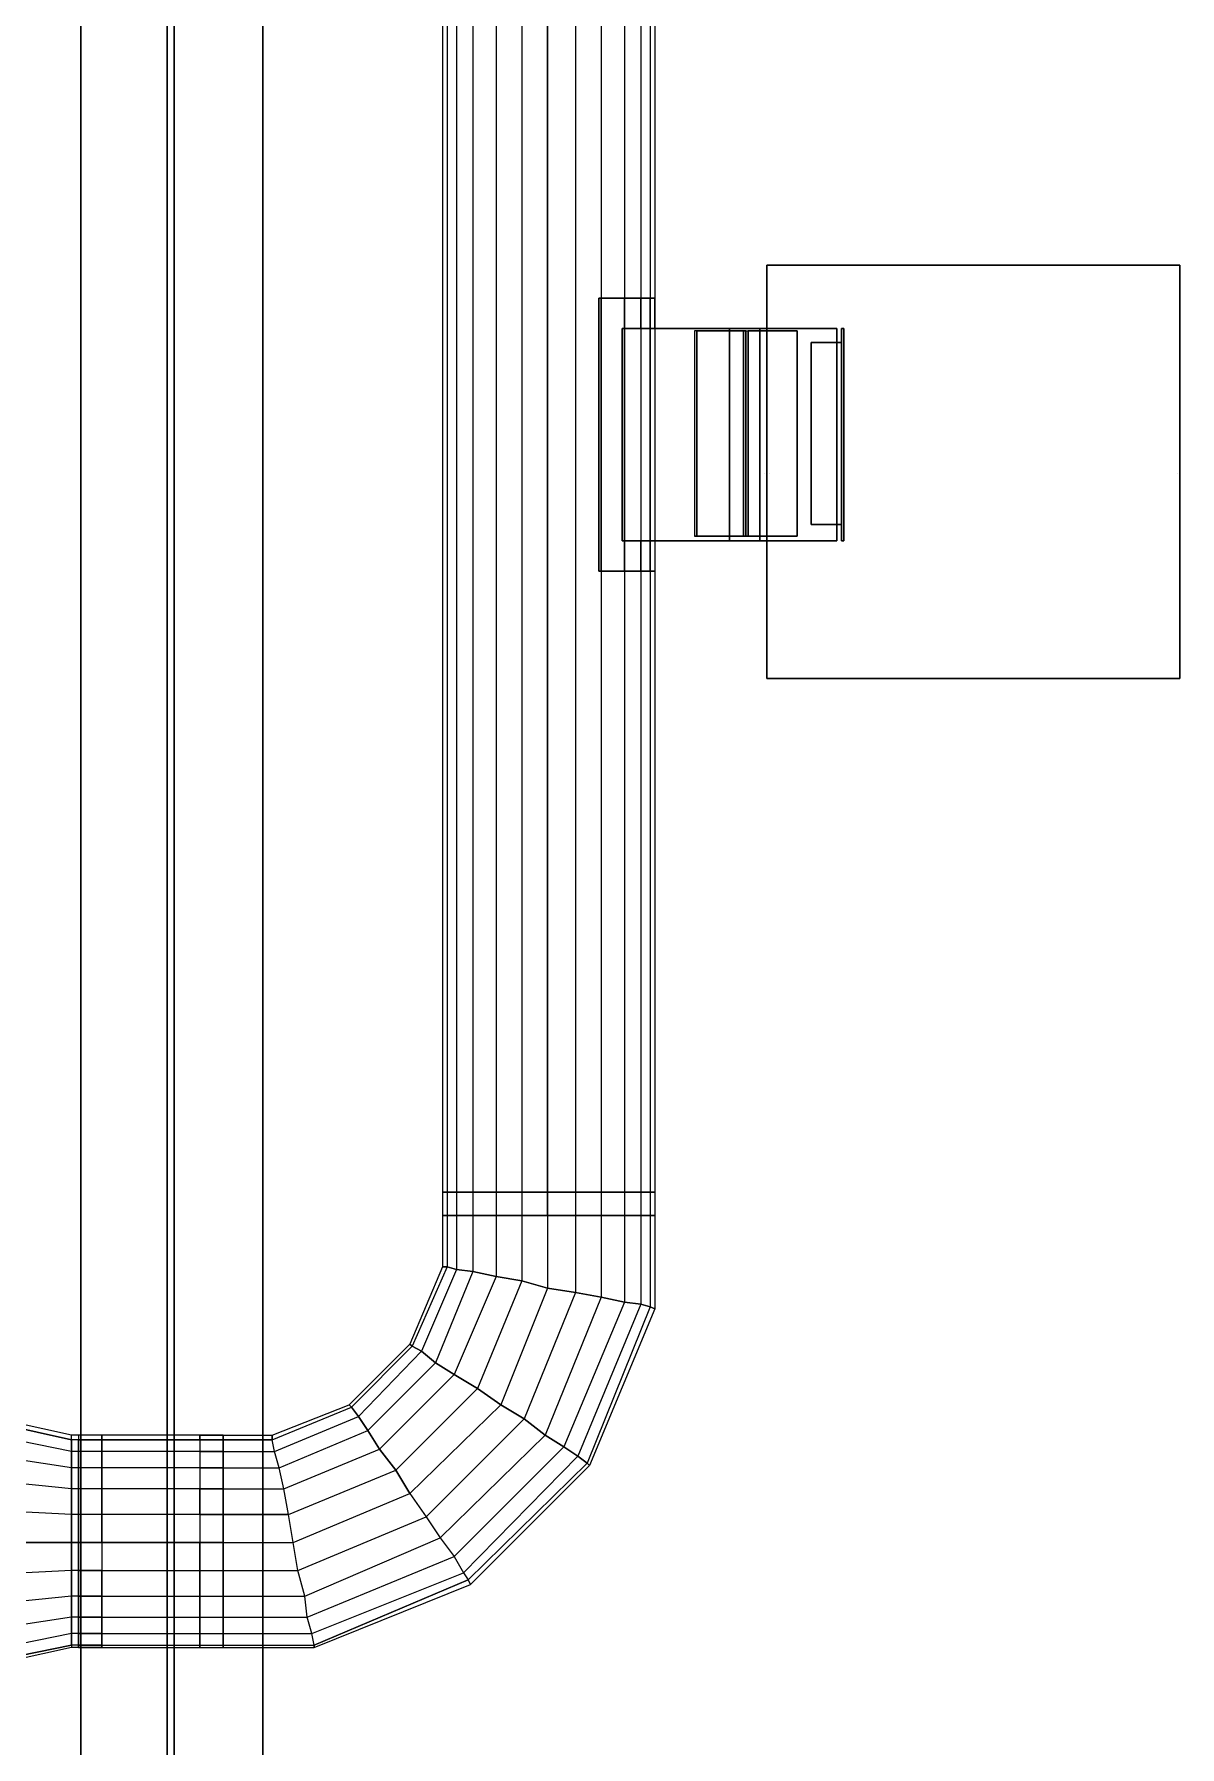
# Model space of a CAD drawing. Header units: metres. Extents: x 114 to 218, y 8 to 180.
# Drawn here: x 188.89 to 196.45, y 33.58 to 44.86 of the extents above; entities that cross this region are included whole.
import ezdxf

# ---------------------------------------------------------------- set-up
doc = ezdxf.new("R2010")
doc.units = ezdxf.units.M
doc.header["$MEASUREMENT"] = 0
for name, color, linetype in [('E-LIGHT', 7, 'Continuous'), ('M-SA2S-ADist', 7, 'Continuous'), ('M-SA2S-Damp', 7, 'Continuous'), ('M-SA2S-Rect', 7, 'Continuous'), ('M-SA2S-Round', 7, 'Continuous'), ('S-3D-BEAM', 7, 'Continuous')]:
    doc.layers.add(name, color=color, linetype=linetype)

msp = doc.modelspace()

# ---------------------------------------------------------------- linework, layer by layer
at = {"layer": 'E-LIGHT', "color": 5, "true_color": 0x0000ff}
for points in [[(196.445, 40.618), (193.723, 40.618), (193.723, 43.341), (196.445, 43.341), (193.723, 43.341), (193.723, 40.618), (196.445, 40.618)], [(193.723, 43.341), (193.723, 43.341)], [(193.723, 43.341), (193.723, 43.341)], [(196.445, 43.341), (196.445, 40.618), (196.445, 43.341)], [(196.445, 43.341), (196.445, 43.341)], [(196.445, 43.341), (196.445, 43.341)], [(193.707, 41.972), (193.707, 41.972)], [(193.723, 41.987), (193.723, 41.987)], [(193.723, 41.972), (193.723, 41.972), (193.723, 41.972)], [(193.723, 41.972), (193.723, 41.972)], [(193.738, 41.972), (193.738, 41.972)], [(196.43, 41.972), (196.43, 41.972)], [(196.445, 41.987), (196.445, 41.987)], [(196.445, 41.972), (196.445, 41.972), (196.445, 41.972)], [(196.445, 41.972), (196.445, 41.972)], [(193.723, 40.618), (193.723, 40.618)], [(193.723, 40.618), (193.723, 40.618)], [(196.445, 40.618), (196.445, 40.618)], [(196.445, 40.618), (196.445, 40.618)]]:
    msp.add_lwpolyline(points, dxfattribs=at)
at = {"layer": 'M-SA2S-ADist', "color": 3, "true_color": 0x00ff00}
for points in [[(194.23, 42.925), (194.215, 42.925), (194.215, 41.526)], [(194.215, 42.925), (194.23, 42.925), (194.23, 41.526)], [(194.215, 41.526), (194.215, 42.925)], [(194.23, 41.526), (194.23, 42.925), (194.215, 42.925), (194.215, 41.526), (194.23, 41.526), (194.215, 41.526), (194.215, 42.925), (194.23, 42.925)], [(194.215, 42.925), (194.215, 42.925)], [(194.215, 42.925), (194.215, 41.526), (194.215, 42.925), (194.215, 42.925)], [(194.23, 41.526), (194.23, 42.925), (194.23, 41.526), (194.215, 41.526)], [(194.23, 42.925), (194.215, 42.925), (194.23, 42.925)], [(194.23, 41.526), (194.215, 41.526), (194.23, 41.526), (194.215, 41.526), (194.215, 42.925), (194.23, 42.925), (194.23, 41.526)], [(194.23, 42.925), (194.215, 42.925), (194.215, 41.526), (194.215, 42.925), (194.23, 42.925), (194.23, 41.526), (194.23, 42.925)], [(194.215, 41.526), (194.23, 41.526), (194.215, 41.526), (194.215, 42.925), (194.23, 42.925), (194.23, 41.526)], [(194.215, 42.925), (194.215, 42.925)], [(194.215, 42.925), (194.215, 42.925)], [(194.215, 42.925), (194.215, 42.925)], [(194.215, 42.925), (194.215, 42.925)], [(194.215, 42.925), (194.215, 42.925)], [(194.215, 42.925), (194.215, 42.925)], [(194.23, 42.925), (194.215, 42.925), (194.23, 42.925), (194.23, 41.526), (194.215, 41.526), (194.23, 41.526), (194.23, 41.526)], [(194.215, 42.925), (194.215, 41.526), (194.215, 42.925)], [(194.23, 41.526), (194.215, 41.526), (194.215, 42.925), (194.215, 41.526), (194.23, 41.526), (194.23, 42.925), (194.23, 41.526), (194.23, 42.925), (194.215, 42.925), (194.23, 42.925)], [(194.215, 42.925), (194.215, 42.925)], [(194.215, 42.925), (194.215, 42.925)], [(194.215, 42.925), (194.215, 42.925), (194.215, 41.526)], [(194.23, 41.526), (194.23, 42.925), (194.23, 41.526), (194.215, 41.526), (194.215, 42.925), (194.23, 42.925), (194.215, 42.925), (194.23, 42.925), (194.215, 42.925), (194.215, 41.526), (194.23, 41.526), (194.215, 41.526), (194.23, 41.526)], [(194.215, 42.925), (194.215, 41.526)], [(194.23, 41.526), (194.23, 42.925), (194.23, 41.526), (194.215, 41.526), (194.215, 42.925), (194.23, 42.925), (194.215, 42.925), (194.215, 41.526), (194.23, 41.526)], [(194.215, 42.925), (194.215, 42.925)], [(194.215, 42.925), (194.215, 42.925)], [(194.215, 42.925), (194.215, 42.925)], [(194.215, 42.925), (194.215, 42.925)], [(194.215, 42.925), (194.215, 42.925)], [(194.215, 42.925), (194.215, 42.925)], [(194.23, 41.526), (194.23, 42.925), (194.23, 41.526)], [(194.23, 42.925), (194.23, 42.925)], [(194.23, 42.925), (194.23, 42.925)], [(194.23, 42.925), (194.23, 42.925)], [(194.23, 42.925), (194.23, 42.925)], [(194.23, 42.925), (194.23, 42.925)], [(194.23, 42.925), (194.23, 42.925)], [(194.23, 42.925), (194.23, 42.925)], [(194.23, 42.925), (194.23, 42.925)], [(194.23, 42.925), (194.23, 42.925)], [(194.23, 41.526), (194.23, 42.925), (194.23, 41.526)], [(194.23, 42.925), (194.23, 42.925)], [(194.23, 42.925), (194.23, 42.925)], [(194.23, 42.925), (194.23, 42.925)], [(194.23, 42.925), (194.23, 42.925)], [(194.015, 42.833), (194.015, 41.633), (194.015, 42.833)], [(194.215, 42.833), (194.215, 41.633), (194.215, 42.833), (194.015, 42.833)], [(194.215, 42.833), (194.015, 42.833)], [(194.015, 42.833), (194.015, 42.833)], [(194.015, 42.833), (194.015, 42.833)], [(194.015, 42.833), (194.015, 42.833), (194.015, 41.633)], [(194.015, 42.833), (194.215, 42.833), (194.215, 41.633), (194.215, 42.833), (194.015, 42.833), (194.015, 41.633), (194.215, 41.633), (194.015, 41.633)], [(194.015, 42.833), (194.015, 42.833)], [(194.015, 42.833), (194.015, 42.833)], [(194.215, 42.833), (194.215, 42.833)], [(194.215, 42.833), (194.215, 42.833)], [(194.215, 42.833), (194.215, 42.833)], [(194.215, 42.833), (194.215, 42.833)], [(194.215, 42.833), (194.215, 42.833)], [(194.215, 41.633), (194.015, 41.633), (194.215, 41.633)], [(194.015, 41.633), (194.015, 41.633)], [(194.015, 41.633), (194.015, 41.633)], [(194.215, 41.633), (194.215, 41.633)], [(194.215, 41.633), (194.215, 41.633)], [(194.215, 41.526), (194.23, 41.526), (194.215, 41.526)], [(194.215, 41.526), (194.215, 41.526)], [(194.215, 41.526), (194.215, 41.526)], [(194.215, 41.526), (194.215, 41.526)], [(194.215, 41.526), (194.215, 41.526)], [(194.215, 41.526), (194.215, 41.526)], [(194.215, 41.526), (194.215, 41.526)], [(194.215, 41.526), (194.215, 41.526)], [(194.215, 41.526), (194.215, 41.526)], [(194.215, 41.526), (194.215, 41.526)], [(194.215, 41.526), (194.215, 41.526)], [(194.215, 41.526), (194.215, 41.526)], [(194.215, 41.526), (194.215, 41.526)], [(194.215, 41.526), (194.215, 41.526)], [(194.23, 41.526), (194.23, 41.526)], [(194.23, 41.526), (194.23, 41.526)], [(194.23, 41.526), (194.23, 41.526)], [(194.23, 41.526), (194.23, 41.526)], [(194.23, 41.526), (194.23, 41.526)], [(194.23, 41.526), (194.23, 41.526)], [(194.23, 41.526), (194.23, 41.526)], [(194.23, 41.526), (194.23, 41.526)], [(194.23, 41.526), (194.23, 41.526)], [(194.23, 41.526), (194.23, 41.526)], [(194.23, 41.526), (194.23, 41.526)], [(194.23, 41.526), (194.23, 41.526)], [(194.23, 41.526), (194.23, 41.526)], [(194.23, 41.526), (194.23, 41.526)], [(194.23, 41.526), (194.23, 41.526)], [(194.23, 41.526), (194.23, 41.526)], [(194.23, 41.526), (194.23, 41.526)]]:
    msp.add_lwpolyline(points, dxfattribs=at)
at = {"layer": 'M-SA2S-Damp', "color": 1, "true_color": 0xff0000}
for points in [[(193.261, 42.91), (193.246, 42.91), (193.246, 41.556)], [(193.569, 42.91), (193.246, 42.91)], [(193.584, 41.556), (193.569, 41.556), (193.246, 41.556), (193.261, 41.556), (193.584, 41.556), (193.599, 41.556), (193.922, 41.556), (193.922, 42.91), (193.599, 42.91), (193.599, 41.556)], [(193.246, 42.91), (193.246, 42.91)], [(193.261, 41.556), (193.261, 42.91), (193.246, 42.91), (193.246, 41.556), (193.261, 41.556)], [(193.569, 42.91), (193.246, 42.91)], [(193.246, 42.91), (193.246, 42.91)], [(193.261, 42.91), (193.584, 42.91)], [(193.261, 42.91), (193.261, 41.556)], [(193.261, 42.91), (193.261, 42.91)], [(193.261, 42.91), (193.584, 42.91)], [(193.261, 42.91), (193.261, 42.91)], [(193.476, 42.925), (193.476, 42.925), (193.476, 41.526), (193.476, 41.526)], [(193.676, 42.925), (193.476, 42.925), (193.676, 42.925)], [(193.476, 41.526), (193.476, 42.925)], [(193.476, 42.925), (193.476, 41.526)], [(193.676, 42.925), (193.476, 42.925), (193.476, 41.526), (193.676, 41.526), (193.676, 42.925)], [(193.476, 42.925), (193.676, 42.925)], [(193.476, 42.925), (193.476, 42.925)], [(193.476, 42.925), (193.476, 42.925)], [(193.476, 42.925), (193.476, 42.925)], [(193.476, 42.925), (193.676, 42.925), (193.476, 42.925), (193.676, 42.925), (193.676, 41.526), (193.476, 41.526), (193.476, 42.925), (193.476, 41.526), (193.476, 42.925), (193.476, 41.526), (193.676, 41.526)], [(193.476, 42.925), (193.676, 42.925)], [(193.476, 42.925), (193.476, 42.925)], [(193.476, 42.925), (193.476, 42.925)], [(193.476, 42.925), (193.476, 42.925)], [(193.584, 42.91), (193.569, 42.91)], [(193.569, 42.91), (193.569, 41.556)], [(193.569, 41.556), (193.569, 42.91)], [(193.569, 42.91), (193.569, 41.556), (193.569, 42.91), (193.569, 41.556)], [(193.569, 42.91), (193.569, 42.91)], [(193.569, 42.91), (193.569, 42.91)], [(193.569, 42.91), (193.569, 42.91)], [(193.569, 41.556), (193.584, 41.556), (193.584, 42.91), (193.584, 41.556), (193.584, 42.91), (193.584, 41.556), (193.584, 42.91), (193.569, 42.91), (193.569, 41.556)], [(193.569, 42.91), (193.569, 41.556), (193.569, 42.91), (193.569, 41.556), (193.569, 42.91)], [(193.569, 42.91), (193.569, 42.91)], [(193.569, 42.91), (193.569, 42.91)], [(193.922, 42.91), (193.922, 41.556), (193.584, 41.556), (193.584, 42.91), (193.922, 42.91)], [(193.584, 41.556), (193.584, 42.91), (193.584, 41.556), (193.584, 42.91), (193.584, 41.556)], [(193.584, 42.91), (193.584, 41.556)], [(193.584, 42.91), (193.584, 41.556), (193.584, 42.91)], [(193.584, 41.556), (193.584, 41.556), (193.584, 42.91), (193.584, 41.556), (193.584, 42.91), (193.599, 42.91), (193.599, 41.556), (193.599, 42.91), (193.599, 41.556)], [(193.584, 42.91), (193.584, 42.91)], [(193.584, 42.91), (193.584, 42.91)], [(193.584, 42.91), (193.584, 42.91)], [(193.584, 41.556), (193.584, 42.91), (193.922, 42.91), (193.922, 41.556)], [(193.584, 42.91), (193.584, 42.91)], [(193.584, 41.556), (193.584, 42.91), (193.584, 41.556)], [(193.584, 42.91), (193.584, 42.91)], [(193.584, 41.556), (193.584, 42.91), (193.584, 41.556)], [(193.584, 41.556), (193.584, 42.91), (193.599, 42.91), (193.599, 41.556), (193.599, 42.91), (193.599, 41.556), (193.599, 42.91)], [(193.584, 42.91), (193.584, 42.91)], [(193.584, 42.91), (193.584, 42.91)], [(193.584, 42.91), (193.584, 42.91)], [(193.599, 42.91), (193.599, 42.91)], [(193.599, 42.91), (193.599, 42.91)], [(193.599, 42.91), (193.599, 42.91)], [(193.599, 42.91), (193.599, 42.91)], [(193.599, 42.91), (193.922, 42.91)], [(193.599, 42.91), (193.599, 42.91)], [(193.676, 42.925), (193.676, 41.526), (193.676, 42.925)], [(193.676, 41.526), (193.676, 42.925)], [(193.676, 42.925), (193.676, 42.925)], [(193.676, 42.925), (193.676, 42.925)], [(193.676, 42.925), (193.676, 41.526), (193.676, 42.925), (193.676, 41.526)], [(193.676, 42.925), (193.676, 42.925)], [(193.676, 42.925), (193.676, 42.925)], [(193.922, 42.91), (193.922, 42.91)], [(193.922, 42.91), (193.922, 42.91)], [(193.922, 42.91), (193.922, 42.91)], [(193.922, 42.91), (193.922, 41.556)], [(193.922, 42.91), (193.922, 42.91)], [(193.922, 42.91), (193.922, 42.91)], [(193.246, 41.556), (193.246, 41.556)], [(193.246, 41.556), (193.569, 41.556)], [(193.246, 41.556), (193.246, 41.556)], [(193.261, 41.556), (193.261, 41.556)], [(193.261, 41.556), (193.584, 41.556), (193.599, 41.556), (193.922, 41.556), (193.584, 41.556)], [(193.261, 41.556), (193.261, 41.556)], [(193.676, 41.526), (193.476, 41.526), (193.676, 41.526)], [(193.676, 41.526), (193.476, 41.526)], [(193.476, 41.526), (193.476, 41.526)], [(193.476, 41.526), (193.476, 41.526)], [(193.476, 41.526), (193.676, 41.526), (193.476, 41.526)], [(193.476, 41.526), (193.476, 41.526)], [(193.476, 41.526), (193.476, 41.526)], [(193.569, 41.556), (193.569, 41.556)], [(193.569, 41.556), (193.569, 41.556)], [(193.584, 41.556), (193.584, 41.556)], [(193.584, 41.556), (193.584, 41.556)], [(193.584, 41.556), (193.584, 41.556)], [(193.584, 41.556), (193.584, 41.556)], [(193.584, 41.556), (193.584, 41.556)], [(193.584, 41.556), (193.584, 41.556)], [(193.599, 41.556), (193.599, 41.556)], [(193.599, 41.556), (193.599, 41.556)], [(193.599, 41.556), (193.599, 41.556)], [(193.676, 41.526), (193.676, 41.526)], [(193.676, 41.526), (193.676, 41.526)], [(193.676, 41.526), (193.676, 41.526)], [(193.676, 41.526), (193.676, 41.526)], [(193.922, 41.556), (193.922, 41.556)], [(193.922, 41.556), (193.922, 41.556)]]:
    msp.add_lwpolyline(points, dxfattribs=at)
at = {"layer": 'M-SA2S-Rect', "color": 5, "true_color": 0x0000ff}
for points in [[(192.63, 43.125), (192.615, 43.125), (192.63, 43.125), (192.615, 43.125), (192.615, 41.326), (192.615, 43.125)], [(192.615, 43.125), (192.615, 41.326), (192.63, 41.326)], [(192.63, 43.125), (192.615, 43.125), (192.615, 41.326)], [(192.615, 43.125), (192.615, 43.125)], [(192.615, 43.125), (192.615, 43.125)], [(192.953, 43.125), (192.984, 43.125), (192.953, 43.125), (192.892, 43.125), (192.784, 43.125), (192.63, 43.125), (192.615, 43.125), (192.63, 43.125), (192.615, 43.125), (192.63, 43.125), (192.784, 43.125), (192.892, 43.125)], [(192.63, 41.326), (192.63, 43.125), (192.63, 41.326), (192.615, 41.326), (192.615, 43.125), (192.615, 41.326), (192.615, 43.125), (192.615, 41.326)], [(192.615, 43.125), (192.615, 43.125)], [(192.615, 43.125), (192.615, 43.125)], [(192.784, 43.125), (192.63, 43.125), (192.63, 41.326), (192.784, 41.326)], [(192.784, 41.326), (192.63, 41.326), (192.63, 43.125), (192.784, 43.125)], [(192.784, 43.125), (192.892, 43.125), (192.892, 41.326), (192.784, 41.326), (192.784, 43.125), (192.63, 43.125), (192.784, 43.125), (192.784, 41.326), (192.63, 41.326), (192.63, 43.125), (192.63, 41.326), (192.784, 41.326)], [(192.63, 43.125), (192.63, 43.125)], [(192.63, 43.125), (192.63, 43.125)], [(192.63, 43.125), (192.63, 43.125)], [(192.63, 43.125), (192.63, 43.125)], [(192.784, 42.925), (192.784, 43.125), (192.63, 43.125), (192.63, 41.326)], [(192.63, 41.326), (192.63, 43.125), (192.784, 43.125)], [(192.63, 43.125), (192.63, 43.125)], [(192.63, 43.125), (192.63, 43.125)], [(192.63, 43.125), (192.63, 43.125)], [(192.63, 43.125), (192.63, 43.125)], [(192.784, 42.925), (192.784, 43.125), (192.892, 43.125)], [(192.892, 42.925), (192.892, 43.125), (192.784, 43.125)], [(192.784, 43.125), (192.784, 42.925)], [(192.892, 43.125), (192.784, 43.125)], [(192.784, 43.125), (192.784, 43.125)], [(192.784, 43.125), (192.784, 43.125)], [(192.784, 43.125), (192.784, 43.125)], [(192.784, 43.125), (192.784, 43.125)], [(192.892, 42.925), (192.784, 42.925), (192.784, 43.125), (192.892, 43.125)], [(192.784, 43.125), (192.892, 43.125), (192.892, 41.326), (192.784, 41.326), (192.784, 43.125)], [(192.784, 43.125), (192.784, 41.326)], [(192.784, 43.125), (192.784, 43.125)], [(192.784, 43.125), (192.784, 43.125)], [(192.784, 43.125), (192.784, 43.125)], [(192.784, 43.125), (192.784, 43.125)], [(192.892, 43.125), (192.953, 43.125)], [(192.892, 42.925), (192.892, 43.125), (192.953, 43.125)], [(192.953, 42.925), (192.953, 43.125), (192.892, 43.125)], [(192.892, 41.326), (192.953, 41.326), (192.953, 43.125), (192.892, 43.125), (192.892, 41.326)], [(192.892, 43.125), (192.892, 43.125)], [(192.892, 43.125), (192.892, 43.125)], [(192.892, 43.125), (192.892, 43.125)], [(192.892, 43.125), (192.892, 43.125)], [(192.892, 43.125), (192.953, 43.125)], [(192.892, 42.925), (192.892, 43.125)], [(192.953, 43.125), (192.953, 42.925), (192.892, 42.925), (192.892, 43.125), (192.953, 43.125)], [(192.953, 43.125), (192.892, 43.125), (192.892, 41.326)], [(192.892, 43.125), (192.892, 43.125)], [(192.892, 43.125), (192.892, 43.125)], [(192.892, 43.125), (192.892, 43.125)], [(192.892, 43.125), (192.892, 43.125)], [(192.984, 43.125), (192.953, 43.125)], [(192.953, 42.925), (192.953, 43.125), (192.984, 43.125)], [(192.984, 42.925), (192.984, 43.125), (192.953, 43.125)], [(192.953, 41.326), (192.953, 43.125), (192.984, 43.125), (192.984, 41.326), (192.953, 41.326)], [(192.953, 43.125), (192.953, 43.125)], [(192.953, 43.125), (192.953, 43.125)], [(192.953, 43.125), (192.953, 43.125)], [(192.953, 43.125), (192.953, 43.125)], [(192.984, 43.125), (192.953, 43.125), (192.953, 41.326)], [(192.953, 43.125), (192.953, 42.925)], [(192.984, 43.125), (192.984, 42.925), (192.953, 42.925)], [(192.953, 41.326), (192.953, 43.125), (192.984, 43.125), (192.984, 41.326)], [(192.953, 43.125), (192.953, 43.125)], [(192.953, 43.125), (192.953, 43.125)], [(192.953, 43.125), (192.953, 43.125)], [(192.953, 43.125), (192.953, 43.125)], [(192.984, 43.125), (192.984, 43.125)], [(192.984, 43.125), (192.984, 43.125)], [(192.984, 43.125), (192.984, 43.125)], [(192.984, 43.125), (192.984, 43.125)], [(192.769, 42.925), (192.769, 41.526)], [(194.184, 42.925), (194.184, 41.526), (192.769, 41.526)], [(192.784, 41.526), (192.769, 41.526), (192.769, 42.925)], [(192.769, 41.526), (194.184, 41.526), (194.184, 42.925)], [(192.784, 42.925), (192.769, 42.925), (194.184, 42.925), (192.769, 42.925), (192.784, 42.925), (192.892, 42.925), (192.953, 42.925), (192.984, 42.925), (192.953, 42.925), (192.892, 42.925), (192.784, 42.925)], [(192.769, 42.925), (192.769, 42.925)], [(192.769, 42.925), (192.769, 42.925)], [(192.769, 41.526), (192.769, 42.925)], [(192.769, 42.925), (192.769, 41.526), (192.784, 41.526)], [(192.769, 41.526), (194.184, 41.526), (194.184, 42.925)], [(192.769, 41.526), (194.184, 41.526), (194.184, 42.925)], [(192.784, 42.925), (192.769, 42.925), (194.184, 42.925), (192.769, 42.925), (192.784, 42.925)], [(192.769, 42.925), (192.769, 42.925)], [(192.769, 42.925), (192.769, 42.925)], [(192.784, 42.925), (192.784, 42.925)], [(192.784, 42.925), (192.784, 42.925)], [(192.892, 42.925), (192.784, 42.925)], [(192.784, 42.925), (192.784, 42.925)], [(192.784, 42.925), (192.784, 42.925)], [(192.892, 42.925), (192.892, 42.925)], [(192.892, 42.925), (192.892, 42.925)], [(192.892, 42.925), (192.953, 42.925)], [(192.892, 42.925), (192.892, 42.925)], [(192.892, 42.925), (192.892, 42.925)], [(192.953, 42.925), (192.953, 42.925)], [(192.953, 42.925), (192.953, 42.925)], [(192.984, 42.925), (192.953, 42.925)], [(192.953, 42.925), (192.953, 42.925)], [(192.953, 42.925), (192.953, 42.925)], [(192.984, 42.925), (192.984, 42.925)], [(192.984, 42.925), (192.984, 42.925)], [(194.184, 42.925), (194.184, 42.925)], [(194.184, 42.925), (194.184, 42.925)], [(192.769, 41.526), (192.784, 41.526), (192.892, 41.526), (192.953, 41.526), (192.984, 41.526), (192.953, 41.526), (192.892, 41.526)], [(192.769, 41.526), (192.769, 41.526)], [(192.769, 41.526), (192.769, 41.526)], [(192.784, 41.326), (192.784, 41.526), (192.769, 41.526)], [(192.769, 41.526), (192.769, 41.526)], [(192.769, 41.526), (192.769, 41.526)], [(192.784, 41.526), (192.784, 41.326), (192.892, 41.326)], [(192.784, 41.326), (192.784, 41.526), (192.892, 41.526), (192.892, 41.326), (192.784, 41.326)], [(192.784, 41.526), (192.784, 41.526)], [(192.784, 41.526), (192.784, 41.526)], [(192.784, 41.326), (192.784, 41.526), (192.892, 41.526)], [(192.784, 41.526), (192.892, 41.526), (192.953, 41.526), (192.984, 41.526)], [(192.784, 41.526), (192.784, 41.526)], [(192.784, 41.526), (192.784, 41.526)], [(192.892, 41.526), (192.892, 41.326), (192.953, 41.326)], [(192.953, 41.526), (192.953, 41.326), (192.892, 41.326)], [(192.892, 41.526), (192.892, 41.526)], [(192.892, 41.526), (192.892, 41.526)], [(192.892, 41.526), (192.892, 41.326)], [(192.892, 41.326), (192.892, 41.526)], [(192.953, 41.526), (192.892, 41.526)], [(192.892, 41.526), (192.892, 41.526)], [(192.892, 41.526), (192.892, 41.526)], [(192.953, 41.526), (192.953, 41.326), (192.984, 41.326)], [(192.984, 41.526), (192.984, 41.326), (192.953, 41.326)], [(192.953, 41.526), (192.953, 41.526)], [(192.953, 41.526), (192.953, 41.526)], [(192.984, 41.526), (192.953, 41.526), (192.953, 41.326)], [(192.953, 41.326), (192.953, 41.526)], [(192.953, 41.526), (192.953, 41.526)], [(192.953, 41.526), (192.953, 41.526)], [(192.984, 41.526), (192.984, 41.526)], [(192.984, 41.526), (192.984, 41.326)], [(192.984, 41.526), (192.984, 41.526)], [(194.184, 41.526), (194.184, 41.526)], [(194.184, 41.526), (194.184, 41.526)], [(194.184, 41.526), (194.184, 41.526)], [(194.184, 41.526), (194.184, 41.526)], [(192.63, 41.326), (192.615, 41.326), (192.63, 41.326), (192.615, 41.326)], [(192.615, 41.326), (192.615, 41.326)], [(192.615, 41.326), (192.615, 41.326)], [(192.615, 41.326), (192.615, 41.326)], [(192.615, 41.326), (192.63, 41.326), (192.784, 41.326)], [(192.892, 41.326), (192.953, 41.326), (192.984, 41.326), (192.953, 41.326), (192.892, 41.326), (192.784, 41.326), (192.63, 41.326), (192.615, 41.326), (192.63, 41.326), (192.784, 41.326), (192.892, 41.326), (192.953, 41.326), (192.984, 41.326), (192.953, 41.326), (192.892, 41.326)], [(192.615, 41.326), (192.615, 41.326)], [(192.615, 41.326), (192.615, 41.326)], [(192.63, 41.326), (192.63, 41.326)], [(192.63, 41.326), (192.63, 41.326)], [(192.63, 41.326), (192.63, 41.326)], [(192.63, 41.326), (192.63, 41.326)], [(192.784, 41.326), (192.63, 41.326)], [(192.63, 41.326), (192.63, 41.326)], [(192.63, 41.326), (192.63, 41.326)], [(192.63, 41.326), (192.63, 41.326)], [(192.63, 41.326), (192.63, 41.326)], [(192.784, 41.326), (192.892, 41.326)], [(192.784, 41.326), (192.784, 41.326)], [(192.784, 41.326), (192.784, 41.326)], [(192.784, 41.326), (192.784, 41.326)], [(192.784, 41.326), (192.784, 41.326)], [(192.784, 41.326), (192.892, 41.326)], [(192.784, 41.326), (192.784, 41.326)], [(192.784, 41.326), (192.784, 41.326)], [(192.784, 41.326), (192.784, 41.326)], [(192.784, 41.326), (192.784, 41.326)], [(192.984, 41.326), (192.953, 41.326), (192.892, 41.326)], [(192.892, 41.326), (192.892, 41.326)], [(192.892, 41.326), (192.892, 41.326)], [(192.892, 41.326), (192.892, 41.326)], [(192.892, 41.326), (192.892, 41.326)], [(192.892, 41.326), (192.892, 41.326)], [(192.892, 41.326), (192.892, 41.326)], [(192.892, 41.326), (192.892, 41.326)], [(192.892, 41.326), (192.892, 41.326)], [(192.953, 41.326), (192.953, 41.326)], [(192.953, 41.326), (192.953, 41.326)], [(192.953, 41.326), (192.953, 41.326)], [(192.953, 41.326), (192.953, 41.326)], [(192.953, 41.326), (192.953, 41.326)], [(192.953, 41.326), (192.953, 41.326)], [(192.953, 41.326), (192.953, 41.326)], [(192.953, 41.326), (192.953, 41.326)], [(192.984, 41.326), (192.984, 41.326)], [(192.984, 41.326), (192.984, 41.326)], [(192.984, 41.326), (192.984, 41.326)], [(192.984, 41.326), (192.984, 41.326)]]:
    msp.add_lwpolyline(points, dxfattribs=at)
at = {"layer": 'M-SA2S-Round', "color": 5, "true_color": 0x0000ff}
for points in [[(191.584, 49.001), (191.615, 49.001), (191.615, 37.08), (191.584, 37.08)], [(191.615, 49.001), (191.584, 49.001), (191.584, 37.08), (191.615, 37.08)], [(191.615, 49.001), (191.677, 49.001), (191.677, 37.08), (191.615, 37.08)], [(191.677, 49.001), (191.615, 49.001), (191.615, 37.08), (191.677, 37.08)], [(191.677, 49.001), (191.784, 49.001), (191.784, 37.08), (191.677, 37.08)], [(191.784, 49.001), (191.677, 49.001), (191.677, 37.08), (191.784, 37.08)], [(191.784, 49.001), (191.938, 49.001), (191.938, 37.08), (191.784, 37.08)], [(191.938, 49.001), (191.784, 49.001), (191.784, 37.08), (191.938, 37.08)], [(191.938, 49.001), (192.107, 49.001), (192.107, 37.08), (191.938, 37.08)], [(192.107, 49.001), (191.938, 49.001), (191.938, 37.08), (192.107, 37.08)], [(192.277, 49.001), (192.107, 49.001), (192.107, 37.08), (192.277, 37.08)], [(192.461, 49.001), (192.277, 49.001), (192.277, 37.08), (192.461, 37.08)], [(192.277, 37.08), (192.277, 49.001), (192.461, 49.001), (192.461, 37.08), (192.277, 37.08)], [(192.63, 49.001), (192.461, 49.001), (192.461, 37.08), (192.63, 37.08)], [(192.461, 49.001), (192.63, 49.001), (192.63, 37.08), (192.461, 37.08)], [(192.784, 49.001), (192.63, 49.001), (192.63, 37.08), (192.784, 37.08)], [(192.63, 49.001), (192.784, 49.001), (192.784, 37.08), (192.63, 37.08)], [(192.892, 49.001), (192.784, 49.001), (192.784, 37.08), (192.892, 37.08)], [(192.784, 49.001), (192.892, 49.001), (192.892, 37.08), (192.784, 37.08)], [(192.953, 49.001), (192.892, 49.001), (192.892, 37.08), (192.953, 37.08)], [(192.892, 49.001), (192.953, 49.001), (192.953, 37.08), (192.892, 37.08)], [(192.984, 49.001), (192.953, 49.001), (192.953, 37.08), (192.984, 37.08)], [(192.953, 49.001), (192.984, 49.001), (192.984, 37.08), (192.953, 37.08)], [(191.615, 37.234), (191.584, 37.234), (191.584, 36.742)], [(191.584, 37.234), (191.615, 37.234), (191.615, 36.742)], [(191.584, 37.234), (191.584, 37.234)], [(191.677, 37.234), (191.615, 37.234), (191.615, 36.742)], [(191.615, 37.234), (191.677, 37.234), (191.677, 36.726)], [(191.615, 37.234), (191.615, 37.234)], [(191.615, 37.234), (191.615, 37.234)], [(191.784, 37.234), (191.677, 37.234), (191.677, 36.726)], [(191.677, 37.234), (191.784, 37.234), (191.784, 36.711)], [(191.677, 37.234), (191.677, 37.234)], [(191.677, 37.234), (191.677, 37.234)], [(191.938, 37.234), (191.784, 37.234), (191.784, 36.711)], [(191.784, 37.234), (191.938, 37.234), (191.938, 36.68)], [(191.784, 37.234), (191.784, 37.234)], [(191.784, 37.234), (191.784, 37.234)], [(192.107, 37.234), (191.938, 37.234), (191.938, 36.68)], [(191.938, 37.234), (192.107, 37.234), (192.107, 36.65)], [(191.938, 37.234), (191.938, 37.234)], [(191.938, 37.234), (191.938, 37.234)], [(192.277, 37.234), (192.107, 37.234), (192.107, 36.65)], [(192.107, 37.234), (192.277, 37.234), (192.277, 36.603), (192.461, 36.573), (192.123, 35.742)], [(192.107, 37.234), (192.107, 37.234)], [(192.107, 37.234), (192.107, 37.234)], [(192.277, 37.234), (192.461, 37.234), (192.461, 36.573)], [(192.461, 37.234), (192.277, 37.234), (192.277, 36.603)], [(192.277, 37.234), (192.277, 37.234)], [(192.277, 37.234), (192.277, 37.234)], [(192.461, 37.234), (192.63, 37.234), (192.63, 36.542)], [(192.63, 37.234), (192.461, 37.234), (192.461, 36.573)], [(192.461, 37.234), (192.461, 37.234)], [(192.461, 37.234), (192.461, 37.234)], [(192.63, 37.234), (192.784, 37.234), (192.784, 36.511)], [(192.784, 37.234), (192.63, 37.234), (192.63, 36.542)], [(192.63, 37.234), (192.63, 37.234)], [(192.63, 37.234), (192.63, 37.234)], [(192.784, 37.234), (192.892, 37.234), (192.892, 36.496)], [(192.892, 37.234), (192.784, 37.234), (192.784, 36.511)], [(192.784, 37.234), (192.784, 37.234)], [(192.784, 37.234), (192.784, 37.234)], [(192.892, 37.234), (192.953, 37.234), (192.953, 36.48)], [(192.953, 37.234), (192.892, 37.234), (192.892, 36.496)], [(192.892, 37.234), (192.892, 37.234)], [(192.892, 37.234), (192.892, 37.234)], [(192.953, 37.234), (192.984, 37.234), (192.984, 36.465)], [(192.984, 37.234), (192.953, 37.234), (192.953, 36.48)], [(192.953, 37.234), (192.953, 37.234)], [(192.953, 37.234), (192.953, 37.234)], [(192.984, 37.234), (192.984, 37.234)], [(191.584, 37.08), (191.584, 37.08)], [(191.615, 37.08), (191.615, 37.08)], [(191.615, 37.08), (191.615, 37.08)], [(191.677, 37.08), (191.677, 37.08)], [(191.677, 37.08), (191.677, 37.08)], [(191.784, 37.08), (191.784, 37.08)], [(191.784, 37.08), (191.784, 37.08)], [(191.938, 37.08), (191.938, 37.08)], [(191.938, 37.08), (191.938, 37.08)], [(192.277, 37.08), (192.107, 37.08)], [(192.107, 37.08), (192.107, 37.08)], [(192.107, 37.08), (192.107, 37.08)], [(192.277, 37.08), (192.277, 37.08)], [(192.277, 37.08), (192.277, 37.08)], [(192.461, 37.08), (192.461, 37.08)], [(192.461, 37.08), (192.461, 37.08)], [(192.63, 37.08), (192.63, 37.08)], [(192.63, 37.08), (192.63, 37.08)], [(192.784, 37.08), (192.784, 37.08)], [(192.784, 37.08), (192.784, 37.08)], [(192.892, 37.08), (192.892, 37.08)], [(192.892, 37.08), (192.892, 37.08)], [(192.953, 37.08), (192.953, 37.08)], [(192.953, 37.08), (192.953, 37.08)], [(192.984, 37.08), (192.984, 37.08)], [(191.615, 36.742), (191.584, 36.742), (191.369, 36.234)], [(191.677, 36.726), (191.615, 36.742), (191.385, 36.219)], [(191.584, 36.742), (191.615, 36.742), (191.385, 36.219)], [(191.615, 36.742), (191.677, 36.726), (191.446, 36.188)], [(191.784, 36.711), (191.677, 36.726), (191.446, 36.188)], [(191.677, 36.726), (191.784, 36.711), (191.538, 36.111)], [(191.938, 36.68), (191.784, 36.711), (191.538, 36.111)], [(191.584, 36.742), (191.584, 36.742)], [(191.615, 36.742), (191.615, 36.742)], [(191.615, 36.742), (191.615, 36.742)], [(191.784, 36.711), (191.938, 36.68), (191.661, 36.034)], [(192.107, 36.65), (191.938, 36.68), (191.661, 36.034)], [(191.677, 36.726), (191.677, 36.726)], [(191.677, 36.726), (191.677, 36.726)], [(191.784, 36.711), (191.784, 36.711)], [(191.784, 36.711), (191.784, 36.711)], [(191.938, 36.68), (192.107, 36.65), (191.815, 35.942)], [(191.938, 36.68), (191.938, 36.68)], [(191.938, 36.68), (191.938, 36.68)], [(192.107, 36.65), (192.277, 36.603), (191.969, 35.834), (192.123, 35.742), (191.477, 35.096)], [(192.277, 36.603), (192.107, 36.65), (191.815, 35.942)], [(192.461, 36.573), (192.277, 36.603), (191.969, 35.834)], [(192.107, 36.65), (192.107, 36.65)], [(192.107, 36.65), (192.107, 36.65)], [(192.63, 36.542), (192.461, 36.573), (192.123, 35.742)], [(192.461, 36.573), (192.63, 36.542), (192.261, 35.634)], [(192.277, 36.603), (192.277, 36.603)], [(192.277, 36.603), (192.277, 36.603)], [(192.461, 36.573), (192.461, 36.573)], [(192.461, 36.573), (192.461, 36.573)], [(192.784, 36.511), (192.63, 36.542), (192.261, 35.634)], [(192.63, 36.542), (192.784, 36.511), (192.384, 35.557)], [(192.892, 36.496), (192.784, 36.511), (192.384, 35.557)], [(192.784, 36.511), (192.892, 36.496), (192.477, 35.496)], [(192.953, 36.48), (192.892, 36.496), (192.477, 35.496)], [(192.892, 36.496), (192.953, 36.48), (192.538, 35.45)], [(192.984, 36.465), (192.953, 36.48), (192.538, 35.45)], [(192.953, 36.48), (192.984, 36.465), (192.554, 35.434)], [(192.63, 36.542), (192.63, 36.542)], [(192.63, 36.542), (192.63, 36.542)], [(192.784, 36.511), (192.784, 36.511)], [(192.784, 36.511), (192.784, 36.511)], [(192.892, 36.496), (192.892, 36.496)], [(192.892, 36.496), (192.892, 36.496)], [(192.953, 36.48), (192.953, 36.48)], [(192.953, 36.48), (192.953, 36.48)], [(192.984, 36.465), (192.984, 36.465)], [(190.969, 35.834), (190.985, 35.819), (191.385, 36.219), (191.369, 36.234)], [(190.985, 35.819), (190.969, 35.834), (191.369, 36.234), (191.385, 36.219)], [(190.985, 35.819), (191.031, 35.757), (191.446, 36.188), (191.385, 36.219)], [(191.031, 35.757), (190.985, 35.819), (191.385, 36.219), (191.446, 36.188)], [(191.369, 36.234), (191.369, 36.234)], [(191.385, 36.219), (191.385, 36.219)], [(191.385, 36.219), (191.385, 36.219)], [(191.031, 35.757), (191.092, 35.665), (191.538, 36.111), (191.446, 36.188)], [(191.092, 35.665), (191.031, 35.757), (191.446, 36.188), (191.538, 36.111)], [(191.092, 35.665), (191.169, 35.542), (191.661, 36.034), (191.538, 36.111)], [(191.169, 35.542), (191.092, 35.665), (191.538, 36.111), (191.661, 36.034)], [(191.446, 36.188), (191.446, 36.188)], [(191.446, 36.188), (191.446, 36.188)], [(191.538, 36.111), (191.538, 36.111)], [(191.538, 36.111), (191.538, 36.111)], [(191.169, 35.542), (191.277, 35.404), (191.815, 35.942), (191.661, 36.034)], [(191.277, 35.404), (191.169, 35.542), (191.661, 36.034), (191.815, 35.942)], [(191.661, 36.034), (191.661, 36.034)], [(191.661, 36.034), (191.661, 36.034)], [(191.277, 35.404), (191.369, 35.25), (191.969, 35.834), (191.815, 35.942)], [(191.369, 35.25), (191.277, 35.404), (191.815, 35.942), (191.969, 35.834), (191.369, 35.25)], [(191.815, 35.942), (191.815, 35.942)], [(191.815, 35.942), (191.815, 35.942)], [(188.231, 35.804), (188.231, 35.834), (188.231, 35.804), (189.139, 35.604), (189.139, 35.634)], [(189.139, 35.604), (189.139, 35.634), (188.231, 35.834)], [(189.139, 35.527), (189.139, 35.419), (188.231, 35.557), (188.231, 35.711), (188.231, 35.804)], [(189.139, 35.527), (189.139, 35.604), (188.231, 35.804), (188.231, 35.711), (188.231, 35.557)], [(190.462, 35.604), (190.462, 35.634), (190.969, 35.834)], [(190.462, 35.634), (190.462, 35.604), (190.985, 35.819)], [(190.477, 35.527), (190.462, 35.604), (190.985, 35.819)], [(190.969, 35.834), (190.969, 35.834)], [(190.985, 35.819), (190.985, 35.819)], [(190.985, 35.819), (190.985, 35.819)], [(191.369, 35.25), (191.477, 35.096), (192.123, 35.742), (191.969, 35.834)], [(191.969, 35.834), (191.969, 35.834)], [(191.969, 35.834), (191.969, 35.834)], [(189.139, 35.604), (189.139, 35.527), (188.231, 35.711)], [(189.139, 35.419), (189.139, 35.527), (188.231, 35.711)], [(190.477, 35.527), (191.031, 35.757)], [(190.508, 35.419), (190.477, 35.527), (191.031, 35.757)], [(190.508, 35.419), (191.092, 35.665)], [(190.539, 35.281), (190.508, 35.419), (191.092, 35.665)], [(191.031, 35.757), (191.031, 35.757)], [(191.031, 35.757), (191.031, 35.757)], [(191.092, 35.665), (191.092, 35.665)], [(191.092, 35.665), (191.092, 35.665)], [(191.477, 35.096), (191.569, 34.958), (192.261, 35.634), (192.123, 35.742)], [(192.123, 35.742), (192.261, 35.634), (191.569, 34.958)], [(192.123, 35.742), (192.123, 35.742)], [(192.123, 35.742), (192.123, 35.742)], [(189.139, 35.281), (189.139, 35.111), (188.231, 35.157), (188.231, 35.373), (188.231, 35.557)], [(189.139, 35.281), (189.139, 35.419), (188.231, 35.557), (188.231, 35.373), (188.231, 35.157)], [(189.339, 35.604), (189.339, 35.634), (189.139, 35.634)], [(189.339, 35.634), (189.339, 35.604), (189.139, 35.604)], [(189.139, 35.634), (189.139, 35.634)], [(189.339, 35.527), (189.339, 35.604), (189.139, 35.604)], [(189.339, 35.604), (189.339, 35.527), (189.139, 35.527)], [(189.139, 35.604), (189.139, 35.604)], [(189.139, 35.604), (189.139, 35.604)], [(189.185, 35.634), (189.185, 35.604), (190.139, 35.604), (190.139, 35.634), (189.185, 35.634), (189.185, 35.604)], [(189.185, 35.634), (189.185, 35.634)], [(190.139, 35.527), (190.139, 35.604), (189.185, 35.604), (189.185, 35.527)], [(190.139, 35.604), (190.139, 35.527), (189.185, 35.527), (189.185, 35.604)], [(189.185, 35.604), (189.185, 35.604)], [(189.185, 35.604), (189.185, 35.604)], [(189.339, 35.634), (189.339, 35.634)], [(189.339, 35.604), (189.339, 35.604)], [(189.339, 35.604), (189.339, 35.604)], [(189.985, 35.634), (190.462, 35.634)], [(189.985, 35.604), (189.985, 35.634), (189.985, 35.604), (189.985, 35.527), (189.985, 35.419), (189.985, 35.281)], [(189.985, 35.634), (189.985, 35.634)], [(189.985, 35.604), (189.985, 35.527), (190.477, 35.527), (190.462, 35.604), (189.985, 35.604)], [(189.985, 35.604), (190.462, 35.604)], [(189.985, 35.604), (189.985, 35.604)], [(189.985, 35.604), (189.985, 35.604)], [(190.139, 35.634), (190.139, 35.604)], [(190.139, 35.634), (190.139, 35.634)], [(190.139, 35.604), (190.139, 35.604)], [(190.139, 35.604), (190.139, 35.604)], [(190.462, 35.634), (190.462, 35.634)], [(190.462, 35.604), (190.462, 35.604)], [(190.462, 35.604), (190.462, 35.604)], [(190.539, 35.281), (191.169, 35.542)], [(190.569, 35.111), (190.539, 35.281), (191.169, 35.542)], [(191.169, 35.542), (191.169, 35.542)], [(191.169, 35.542), (191.169, 35.542)], [(191.569, 34.958), (191.661, 34.834), (192.384, 35.557), (192.261, 35.634)], [(192.261, 35.634), (192.384, 35.557), (191.661, 34.834)], [(191.661, 34.834), (191.723, 34.727), (192.477, 35.496), (192.384, 35.557)], [(192.384, 35.557), (192.477, 35.496), (191.723, 34.727)], [(192.261, 35.634), (192.261, 35.634)], [(192.261, 35.634), (192.261, 35.634)], [(192.384, 35.557), (192.384, 35.557)], [(192.384, 35.557), (192.384, 35.557)], [(189.339, 35.419), (189.339, 35.527), (189.139, 35.527)], [(189.339, 35.527), (189.339, 35.419), (189.139, 35.419)], [(189.139, 35.527), (189.139, 35.527)], [(189.139, 35.527), (189.139, 35.527)], [(190.139, 35.419), (190.139, 35.527), (189.185, 35.527), (189.185, 35.419)], [(190.139, 35.527), (190.139, 35.419), (189.185, 35.419), (189.185, 35.527)], [(189.185, 35.527), (189.185, 35.527)], [(189.185, 35.527), (189.185, 35.527)], [(189.339, 35.527), (189.339, 35.527)], [(189.339, 35.527), (189.339, 35.527)], [(189.985, 35.527), (189.985, 35.419), (190.508, 35.419), (190.477, 35.527)], [(189.985, 35.527), (190.477, 35.527)], [(189.985, 35.527), (189.985, 35.527)], [(189.985, 35.527), (189.985, 35.527)], [(190.139, 35.527), (190.139, 35.527)], [(190.139, 35.527), (190.139, 35.527)], [(190.477, 35.527), (190.477, 35.527)], [(190.477, 35.527), (190.477, 35.527)], [(191.723, 34.727), (191.754, 34.681), (192.538, 35.45), (192.477, 35.496)], [(191.769, 34.65), (191.754, 34.681), (192.538, 35.45), (192.554, 35.434)], [(191.754, 34.681), (191.769, 34.65), (192.554, 35.434), (192.538, 35.45)], [(192.477, 35.496), (192.538, 35.45)], [(192.477, 35.496), (192.477, 35.496)], [(192.477, 35.496), (192.477, 35.496)], [(192.538, 35.45), (192.538, 35.45)], [(192.538, 35.45), (192.538, 35.45)], [(192.554, 35.434), (192.554, 35.434)], [(189.139, 35.419), (189.139, 35.281), (188.231, 35.373)], [(189.139, 35.111), (189.139, 35.281), (188.231, 35.373)], [(189.339, 35.281), (189.339, 35.419), (189.139, 35.419)], [(189.339, 35.419), (189.339, 35.281), (189.139, 35.281)], [(189.139, 35.419), (189.139, 35.419)], [(189.139, 35.419), (189.139, 35.419)], [(190.139, 35.281), (190.139, 35.419), (189.185, 35.419), (189.185, 35.281)], [(190.139, 35.419), (190.139, 35.281), (189.185, 35.281), (189.185, 35.419)], [(189.185, 35.419), (189.185, 35.419)], [(189.185, 35.419), (189.185, 35.419)], [(189.339, 35.419), (189.339, 35.419)], [(189.339, 35.419), (189.339, 35.419)], [(189.985, 35.419), (189.985, 35.281), (190.539, 35.281), (190.508, 35.419)], [(189.985, 35.419), (190.508, 35.419)], [(189.985, 35.419), (189.985, 35.419)], [(189.985, 35.419), (189.985, 35.419)], [(189.985, 34.742), (189.985, 34.927), (190.6, 34.927), (190.569, 35.111), (191.277, 35.404)], [(190.139, 35.419), (190.139, 35.419)], [(190.139, 35.419), (190.139, 35.419)], [(190.508, 35.419), (190.508, 35.419)], [(190.508, 35.419), (190.508, 35.419)], [(190.569, 35.111), (191.277, 35.404)], [(191.277, 35.404), (191.277, 35.404)], [(191.277, 35.404), (191.277, 35.404)], [(189.339, 35.111), (189.339, 35.281), (189.139, 35.281)], [(189.339, 35.281), (189.339, 35.111), (189.139, 35.111)], [(189.139, 35.281), (189.139, 35.281)], [(189.139, 35.281), (189.139, 35.281)], [(190.139, 35.111), (190.139, 35.281), (189.185, 35.281), (189.185, 35.111)], [(190.139, 35.281), (190.139, 35.111), (189.185, 35.111), (189.185, 35.281)], [(189.185, 35.281), (189.185, 35.281)], [(189.185, 35.281), (189.185, 35.281)], [(189.339, 35.281), (189.339, 35.281)], [(189.339, 35.281), (189.339, 35.281)], [(189.985, 35.281), (189.985, 35.111), (190.569, 35.111), (190.539, 35.281)], [(189.985, 35.111), (189.985, 35.281), (190.539, 35.281)], [(189.985, 35.281), (189.985, 35.281)], [(189.985, 35.281), (189.985, 35.281)], [(190.139, 35.281), (190.139, 35.281)], [(190.139, 35.281), (190.139, 35.281)], [(190.539, 35.281), (190.539, 35.281)], [(190.539, 35.281), (190.539, 35.281)], [(190.631, 34.742), (190.6, 34.927), (191.369, 35.25), (191.477, 35.096)], [(190.6, 34.927), (191.369, 35.25)], [(191.369, 35.25), (191.369, 35.25)], [(191.369, 35.25), (191.369, 35.25)], [(189.139, 34.927), (189.139, 35.111), (188.231, 35.157), (188.231, 34.927), (188.231, 34.696)], [(189.339, 34.927), (189.339, 35.111), (189.139, 35.111)], [(189.339, 35.111), (189.339, 34.927), (189.139, 34.927)], [(189.139, 35.111), (189.139, 34.927)], [(189.139, 35.111), (189.139, 35.111)], [(189.139, 35.111), (189.139, 35.111)], [(190.139, 35.111), (189.185, 35.111), (189.185, 34.927), (190.139, 34.927), (190.139, 35.111)], [(190.139, 35.111), (190.139, 34.927), (189.185, 34.927), (189.185, 35.111)], [(189.185, 35.111), (189.185, 35.111)], [(189.185, 35.111), (189.185, 35.111)], [(189.339, 35.111), (189.339, 35.111)], [(189.339, 35.111), (189.339, 35.111)], [(189.985, 35.111), (189.985, 34.927), (190.6, 34.927), (190.569, 35.111)], [(190.569, 35.111), (189.985, 35.111), (189.985, 34.927)], [(189.985, 35.111), (189.985, 35.111)], [(189.985, 35.111), (189.985, 35.111)], [(190.139, 35.111), (190.139, 35.111)], [(190.139, 35.111), (190.139, 35.111)], [(190.569, 35.111), (190.569, 35.111)], [(190.569, 35.111), (190.569, 35.111)], [(190.677, 34.573), (190.631, 34.742), (191.477, 35.096), (191.569, 34.958)], [(190.631, 34.742), (191.477, 35.096)], [(191.477, 35.096), (191.477, 35.096)], [(191.477, 35.096), (191.477, 35.096)], [(189.139, 34.742), (189.139, 34.927), (188.231, 34.927)], [(188.231, 34.696), (188.231, 34.927), (189.139, 34.927), (189.139, 34.742), (188.231, 34.696)], [(189.339, 34.927), (189.339, 34.742), (189.139, 34.742)], [(189.139, 34.927), (189.339, 34.927), (189.339, 34.742)], [(189.139, 34.927), (189.139, 34.927)], [(189.139, 34.927), (189.139, 34.927)], [(189.185, 34.742), (189.185, 34.927)], [(189.185, 34.927), (189.185, 34.742), (190.139, 34.742), (190.139, 34.927)], [(189.185, 34.927), (189.185, 34.927)], [(189.185, 34.927), (189.185, 34.927)], [(189.339, 34.927), (189.339, 34.927)], [(189.339, 34.927), (189.339, 34.927)], [(189.985, 34.927), (189.985, 34.742), (190.631, 34.742), (190.6, 34.927)], [(189.985, 34.927), (189.985, 34.927)], [(189.985, 34.927), (189.985, 34.927)], [(190.139, 34.927), (190.139, 34.742)], [(190.139, 34.927), (190.139, 34.927)], [(190.139, 34.927), (190.139, 34.927)], [(190.6, 34.927), (190.6, 34.927)], [(190.6, 34.927), (190.6, 34.927)], [(190.692, 34.435), (190.677, 34.573), (191.569, 34.958), (191.661, 34.834)], [(190.677, 34.573), (191.569, 34.958)], [(191.569, 34.958), (191.569, 34.958)], [(191.569, 34.958), (191.569, 34.958)], [(190.723, 34.327), (190.692, 34.435), (191.661, 34.834), (191.723, 34.727)], [(190.692, 34.435), (191.661, 34.834)], [(191.661, 34.834), (191.661, 34.834)], [(191.661, 34.834), (191.661, 34.834)], [(189.139, 34.573), (189.139, 34.742), (188.231, 34.696), (188.231, 34.481), (188.231, 34.296)], [(189.139, 34.742), (189.139, 34.573), (188.231, 34.481)], [(189.139, 34.573), (189.139, 34.435), (188.231, 34.296), (188.231, 34.481), (188.231, 34.696)], [(189.339, 34.742), (189.339, 34.573), (189.139, 34.573)], [(189.339, 34.573), (189.339, 34.742), (189.139, 34.742)], [(189.139, 34.742), (189.139, 34.742)], [(189.139, 34.742), (189.139, 34.742)], [(189.185, 34.573), (189.185, 34.742), (190.139, 34.742), (190.139, 34.573)], [(189.185, 34.742), (189.185, 34.573), (190.139, 34.573), (190.139, 34.742)], [(189.185, 34.742), (189.185, 34.742)], [(189.185, 34.742), (189.185, 34.742)], [(189.339, 34.742), (189.339, 34.742)], [(189.339, 34.742), (189.339, 34.742)], [(189.985, 34.573), (189.985, 34.742), (190.631, 34.742)], [(189.985, 34.742), (189.985, 34.573), (190.677, 34.573), (190.631, 34.742)], [(189.985, 34.742), (189.985, 34.742)], [(189.985, 34.742), (189.985, 34.742)], [(190.139, 34.742), (190.139, 34.742)], [(190.139, 34.742), (190.139, 34.742)], [(190.631, 34.742), (190.631, 34.742)], [(190.631, 34.742), (190.631, 34.742)], [(190.738, 34.25), (190.723, 34.327), (191.723, 34.727), (191.754, 34.681), (190.738, 34.25)], [(190.723, 34.327), (191.723, 34.727)], [(190.738, 34.25), (191.754, 34.681)], [(190.738, 34.235), (191.769, 34.65)], [(191.723, 34.727), (191.723, 34.727)], [(191.723, 34.727), (191.723, 34.727)], [(191.754, 34.681), (191.754, 34.681)], [(191.754, 34.681), (191.754, 34.681)], [(191.769, 34.65), (191.769, 34.65)], [(189.139, 34.435), (189.139, 34.573), (188.231, 34.481)], [(189.339, 34.573), (189.339, 34.435), (189.139, 34.435)], [(189.339, 34.435), (189.339, 34.573), (189.139, 34.573)], [(189.139, 34.573), (189.139, 34.573)], [(189.139, 34.573), (189.139, 34.573)], [(189.185, 34.435), (189.185, 34.573), (190.139, 34.573), (190.139, 34.435)], [(189.185, 34.573), (189.185, 34.435), (190.139, 34.435), (190.139, 34.573)], [(189.185, 34.573), (189.185, 34.573)], [(189.185, 34.573), (189.185, 34.573)], [(189.339, 34.573), (189.339, 34.573)], [(189.339, 34.573), (189.339, 34.573)], [(189.985, 34.435), (189.985, 34.573), (190.677, 34.573)], [(189.985, 34.573), (189.985, 34.435), (190.692, 34.435), (190.677, 34.573)], [(189.985, 34.573), (189.985, 34.573)], [(189.985, 34.573), (189.985, 34.573)], [(190.139, 34.573), (190.139, 34.573)], [(190.139, 34.573), (190.139, 34.573)], [(190.677, 34.573), (190.677, 34.573)], [(190.677, 34.573), (190.677, 34.573)], [(189.139, 34.327), (189.139, 34.435), (188.231, 34.296), (188.231, 34.142), (188.231, 34.065)], [(189.139, 34.435), (189.139, 34.327), (188.231, 34.142)], [(189.339, 34.435), (189.339, 34.327), (189.139, 34.327)], [(189.339, 34.327), (189.339, 34.435), (189.139, 34.435)], [(189.139, 34.435), (189.139, 34.435)], [(189.139, 34.435), (189.139, 34.435)], [(189.185, 34.327), (189.185, 34.435), (190.139, 34.435), (190.139, 34.327)], [(189.185, 34.435), (189.185, 34.327), (190.139, 34.327), (190.139, 34.435)], [(189.185, 34.435), (189.185, 34.435)], [(189.185, 34.435), (189.185, 34.435)], [(189.339, 34.435), (189.339, 34.435)], [(189.339, 34.435), (189.339, 34.435)], [(189.985, 34.327), (189.985, 34.435), (190.692, 34.435)], [(189.985, 34.435), (189.985, 34.327), (190.723, 34.327), (190.692, 34.435)], [(189.985, 34.435), (189.985, 34.435)], [(189.985, 34.435), (189.985, 34.435)], [(190.139, 34.435), (190.139, 34.435)], [(190.139, 34.435), (190.139, 34.435)], [(190.692, 34.435), (190.692, 34.435)], [(190.692, 34.435), (190.692, 34.435)], [(189.139, 34.25), (189.139, 34.327), (188.231, 34.142)], [(189.139, 34.327), (189.139, 34.25), (188.231, 34.065), (188.231, 34.142), (188.231, 34.296)], [(189.339, 34.327), (189.339, 34.25), (189.139, 34.25)], [(189.339, 34.25), (189.339, 34.327), (189.139, 34.327)], [(189.139, 34.327), (189.139, 34.327)], [(189.139, 34.327), (189.139, 34.327)], [(189.185, 34.25), (189.185, 34.327), (190.139, 34.327), (190.139, 34.25)], [(189.185, 34.327), (189.185, 34.25), (190.139, 34.25), (190.139, 34.327)], [(189.185, 34.327), (189.185, 34.327)], [(189.185, 34.327), (189.185, 34.327)], [(189.339, 34.327), (189.339, 34.327)], [(189.339, 34.327), (189.339, 34.327)], [(189.985, 34.25), (189.985, 34.327), (190.723, 34.327)], [(189.985, 34.327), (189.985, 34.25), (190.738, 34.25), (190.723, 34.327)], [(189.985, 34.327), (189.985, 34.327)], [(189.985, 34.327), (189.985, 34.327)], [(190.139, 34.327), (190.139, 34.327)], [(190.139, 34.327), (190.139, 34.327)], [(190.723, 34.327), (190.723, 34.327)], [(190.723, 34.327), (190.723, 34.327)], [(188.231, 34.065), (188.231, 34.035), (188.231, 34.065), (189.139, 34.25), (189.139, 34.235)], [(189.139, 34.25), (189.139, 34.235), (188.231, 34.035)], [(189.339, 34.25), (189.339, 34.235), (189.139, 34.235)], [(189.339, 34.235), (189.339, 34.25), (189.139, 34.25)], [(189.139, 34.25), (189.139, 34.25)], [(189.139, 34.25), (189.139, 34.25)], [(189.139, 34.235), (189.139, 34.235)], [(189.185, 34.235), (189.185, 34.25), (190.139, 34.25), (190.139, 34.235)], [(189.185, 34.25), (189.185, 34.235), (190.139, 34.235), (190.139, 34.25)], [(189.185, 34.25), (189.185, 34.25)], [(189.185, 34.25), (189.185, 34.25)], [(189.185, 34.235), (189.185, 34.235)], [(189.339, 34.25), (189.339, 34.25)], [(189.339, 34.25), (189.339, 34.25)], [(189.339, 34.235), (189.339, 34.235)], [(189.985, 34.235), (189.985, 34.25), (190.738, 34.25), (190.738, 34.235)], [(189.985, 34.25), (189.985, 34.235), (190.738, 34.235), (190.738, 34.25)], [(189.985, 34.25), (189.985, 34.25)], [(189.985, 34.25), (189.985, 34.25)], [(189.985, 34.235), (189.985, 34.235)], [(190.139, 34.25), (190.139, 34.25)], [(190.139, 34.25), (190.139, 34.25)], [(190.139, 34.235), (190.139, 34.235)], [(190.738, 34.25), (190.738, 34.25)], [(190.738, 34.25), (190.738, 34.25)], [(190.738, 34.235), (190.738, 34.235)]]:
    msp.add_lwpolyline(points, dxfattribs=at)
at = {"layer": 'S-3D-BEAM', "color": 4, "true_color": 0x00ffff}
for points in [[(189.2, 78.719), (189.2, 24.529), (189.2, 78.719)], [(190.4, 24.529), (189.2, 24.529), (189.2, 24.529), (189.2, 78.719), (190.4, 78.719), (190.4, 24.529)], [(189.2, 24.529), (190.4, 24.529), (190.4, 24.529), (190.4, 78.719), (189.2, 78.719), (189.2, 24.529)], [(189.2, 78.719), (189.2, 24.529), (189.2, 78.719)], [(189.769, 24.529), (189.2, 24.529), (189.2, 24.529), (189.2, 78.719), (189.769, 78.719), (189.769, 24.529)], [(189.769, 24.529), (189.2, 24.529), (189.769, 24.529), (189.769, 24.529), (189.769, 78.719), (189.2, 78.719), (189.2, 24.529), (190.4, 24.529), (189.816, 24.529)], [(189.769, 78.719), (189.769, 24.529), (189.769, 78.719)], [(189.816, 24.529), (190.4, 24.529), (190.4, 24.529), (190.4, 78.719), (189.816, 78.719), (189.816, 24.529)], [(189.816, 78.719), (189.816, 24.529), (189.816, 78.719)], [(190.4, 24.529), (189.816, 24.529), (189.816, 24.529), (189.816, 78.719), (190.4, 78.719), (190.4, 24.529)], [(190.4, 78.719), (190.4, 24.529), (190.4, 78.719)], [(190.4, 78.719), (190.4, 24.529), (190.4, 78.719)]]:
    msp.add_lwpolyline(points, dxfattribs=at)

doc.saveas('drawing.dxf')
